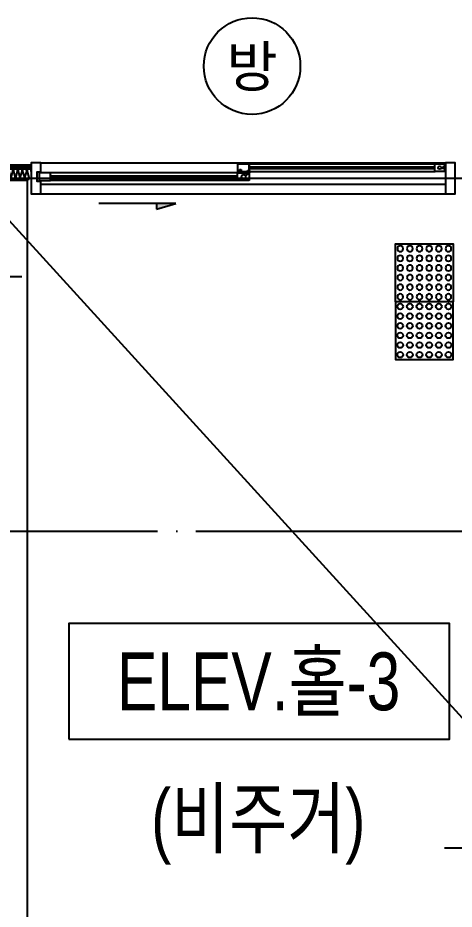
# Model space of a CAD drawing. Header units: millimetres. Extents: x 0 to 1390178, y 0 to 110113.
# Drawn here: x 548312 to 550577, y 34719 to 39343 of the extents above; entities that cross this region are included whole.
import ezdxf
from ezdxf.enums import TextEntityAlignment as Align
from ezdxf.xclip import XClip

# ---------------------------------------------------------------- set-up
doc = ezdxf.new("R2010")
doc.units = ezdxf.units.MM
doc.header["$LTSCALE"] = 100
doc.header["$XCLIPFRAME"] = 0
doc.linetypes.add('X - 평면도$0$CEN', pattern=[62, 60, -1, 0, -1])
doc.linetypes.add('X - 평면도$0$HID', pattern=[1.5, 1, -0.5])
doc.layers.get('DEFPOINTS').update_dxf_attribs({"color": 145})
for name, color, linetype in [('AA-MKXS', 7, 'Continuous'), ('AA-XXXX-SYMB', 7, 'Continuous'), ('AA-XXXX-TEXT', 3, 'Continuous'), ('ROM', 7, 'Continuous'), ('TEXT1', 7, 'Continuous'), ('X - 평면도$0$A-FIN', 8, 'Continuous'), ('X - 평면도$0$A-INS', 9, 'Continuous'), ('X - 평면도$0$AA-DWXM-GLAS', 5, 'Continuous'), ('X - 평면도$0$AA-DWXM-WIND', 4, 'Continuous'), ('X - 평면도$0$AA-WAXM-CONC', 2, 'Continuous'), ('X - 평면도$0$AA-XXXX-CNTL', 1, 'X - 평면도$0$CEN'), ('X - 평면도$0$CEN', 1, 'X - 평면도$0$CEN'), ('X - 평면도$0$점형블럭', 8, 'Continuous')]:
    doc.layers.add(name, color=color, linetype=linetype)
doc.layers.add('X - 평면도$0$DEFPOINT', color=163, linetype='Continuous', plot=False)
doc.styles.add('HAUD01', font='Dotum.ttf')

# ---------------------------------------------------------------- blocks, each defined once
blk = doc.blocks.new('X - 평면도$0$insul1')
blk.add_lwpolyline([(0, 0.25, 1.344031), (0.35, 0.25), (0.2, 0.75, -1.344031), (0.55, 0.75), (0.4, 0.25)], format="xyb")
blk = doc.blocks.new('X - 평면도$0$A$Cf2ba037c')
blk.add_hatch(color=256).paths.add_polyline_path([(-1450, -50), (-1550, -50), (-1550, -80)])
at = {"ltscale": 2}
for p, q in [((-1450, -50), (-1850, -50)), ((-1450, -50), (-1550, -50)), ((-1550, -50), (-1550, -80)), ((-1550, -80), (-1450, -50))]:
    blk.add_line(p, q, dxfattribs=at)
at = {"layer": 'X - 평면도$0$AA-DWXM-GLAS', "color": 5}
for p, q in [((-1070, 139), (-105, 139)), ((-1070, 131), (-105, 131)), ((-1130, 92), (-2100, 92)), ((-1130, 84), (-2100, 84))]:
    blk.add_line(p, q, dxfattribs=at)
at = {"layer": 'X - 평면도$0$AA-DWXM-WIND', "color": 8}
for p, q in [((-2150, 160), (-50, 160)), ((-1070, 155), (-104, 155)), ((-1070, 154), (-1070, 155)), ((-1070, 154), (-1070, 116)), ((-105, 154), (-105, 155)), ((-55, 138.8), (-63.3, 138.8)), ((-1130, 108), (-2101, 108)), ((-1130, 107), (-1130, 108)), ((-1118.8, 125), (-1118.8, 115)), ((-1118.8, 125), (-1110, 125)), ((-1117.3, 123.9), (-1111.1, 123.9)), ((-1114.3, 123.9), (-1114.3, 110.5)), ((-1110, 125), (-1110, 115)), ((-1094, 108), (-1094, 110)), ((-1094, 110), (-1070, 110)), ((-1086.5, 110), (-1086.5, 110.5)), ((-1084.4, 106.8), (-1086.5, 110)), ((-1086, 111), (-1078.9, 111)), ((-1084.4, 110), (-1084.4, 98.4)), ((-1084.4, 98.4), (-1084, 97.7)), ((-1084, 97.7), (-1084, 96.9)), ((-1084, 96.9), (-1082.4, 95.6)), ((-1080.9, 96.9), (-1082.4, 95.6)), ((-1080.4, 98.4), (-1080.9, 97.7)), ((-1080.9, 97.7), (-1080.9, 96.9)), ((-1080.4, 106.8), (-1078.4, 110)), ((-1080.4, 110), (-1080.4, 98.4)), ((-1080.4, 106.8), (-1071.7, 106.8)), ((-1078.4, 110), (-1078.4, 110.5)), ((-1077.1, 118.2), (-1077.1, 120.2)), ((-1077.1, 120.2), (-1068, 120.2)), ((-1077.1, 118.2), (-1070, 118.2)), ((-1071, 108), (-1068, 108)), ((-1070, 118.4), (-1070, 115)), ((-1070, 116), (-1070, 110)), ((-1070, 115), (-104, 115)), ((-1068, 120.2), (-1068, 108)), ((-63.8, 138.3), (-63.8, 131.7)), ((-55, 131.2), (-63.3, 131.2)), ((-2150, 50), (-50, 50)), ((-1130, 68), (-2101, 68)), ((-1130, 69), (-1130, 68)), ((-2150, 0), (-50, 0))]:
    blk.add_line(p, q, dxfattribs=at)
at = {"layer": 'X - 평면도$0$AA-DWXM-WIND'}
for points in [[(-2150, 63), (-2170, 63), (-2170, 113), (-2150, 113), (-2150, 160), (-2200, 160), (-2200, 0), (-2150, 0)], [(-50, 160), (-50, 160), (-50, 160), (-50, 160), (-50, 0), (0, 0), (0, 160), (-50, 160)]]:
    blk.add_lwpolyline(points, close=True, dxfattribs=at)
for points in [[(-1129, 155), (-1071, 155), (-1129, 155, 0.414214), (-1130, 154), (-1130, 116, 0.414214), (-1129, 115), (-1071, 115, 0.414214), (-1070, 116), (-1070, 154, 0.414214), (-1071, 155)], [(-55, 131.2), (-55, 116, -0.414214), (-56, 115), (-104, 115, -0.414214), (-105, 116), (-105, 154, -0.414214), (-104, 155), (-56, 155, -0.414214), (-55, 154), (-55, 138.8)], [(-2100, 107, 0.414214), (-2101, 108), (-2159, 108, 0.414214), (-2160, 107), (-2160, 69, 0.414221), (-2159, 68), (-2101, 68, 0.414214), (-2100, 69), (-2100, 71.4), (-2100, 107)], [(-1079.7, 108), (-1071, 108, -0.414214), (-1070, 107), (-1070, 69, -0.414214), (-1071, 68), (-1129, 68, -0.414214), (-1130, 69), (-1130, 107, -0.414214), (-1129, 108), (-1079.7, 108)]]:
    blk.add_lwpolyline(points, format="xyb", dxfattribs=at)
at = {"layer": 'X - 평면도$0$AA-DWXM-WIND', "color": 8}
for centre, radius in [((-80, 135), 8), ((-80, 135), 8), ((-1098, 88.9), 10.4)]:
    blk.add_circle(centre, radius, dxfattribs=at)
for centre, radius, start, end in [((-1060.6, 149.6), 10.7, 208.5203, 264.7129), ((-114.4, 149.6), 10.7, 275.2871, 331.4797), ((-63.3, 138.3), 0.5, 90, 180), ((-76.7, 122.8), 27, 7.8428, 36.3574), ((-2090.6, 102.6), 10.7, 208.5203, 264.7129), ((-1139.4, 102.6), 10.7, 275.2871, 331.4797), ((-1127.7, 119.7), 11.8, 311.928, 20.6255), ((-1138.1, 119.8), 23.1, 336.9357, 10.1388), ((-1090.5, 119.8), 23.1, 169.8612, 203.0643), ((-1100.9, 119.7), 11.8, 159.3745, 228.072), ((-1086, 110.5), 0.5, 90, 180), ((-1078.9, 110.5), 0.5, 0, 90), ((-1071.7, 106.3), 0.5, 0, 90), ((-1060.6, 120.4), 10.7, 95.2871, 151.4797), ((-114.4, 120.4), 10.7, 28.5203, 84.7129), ((-63.3, 131.7), 0.5, 180, 270), ((-55.6, 125.6), 5.68, 9.4602, 83.9194), ((-2090.6, 73.4), 10.7, 95.2871, 151.4797), ((-1139.4, 73.4), 10.7, 28.5203, 84.7129)]:
    blk.add_arc(centre, radius, start, end, dxfattribs=at)
blk = doc.blocks.new('X - 평면도$0$A$C4D1409A3')
at = {"layer": 'X - 평면도$0$점형블럭', "color": 9}
blk.add_lwpolyline([(0, 0), (300, 0), (300, 300), (0, 300)], close=True, dxfattribs=at)
at = {"layer": 'X - 평면도$0$점형블럭', "color": 252}
for centre in [(25, 275), (75, 275), (125, 275), (175, 275), (225, 275), (275, 275), (25, 225), (75, 225), (125, 225), (175, 225), (225, 225), (275, 225), (25, 175), (75, 175), (125, 175), (175, 175), (225, 175), (275, 175), (25, 125), (75, 125), (125, 125), (175, 125), (225, 125), (275, 125), (25, 75), (75, 75), (125, 75), (175, 75), (225, 75), (275, 75), (25, 25), (75, 25), (125, 25), (175, 25), (225, 25), (275, 25)]:
    blk.add_circle(centre, 15, dxfattribs=at)
blk = doc.blocks.new('X - 평면도$0$2F PL')
at = {"layer": 'DEFPOINTS'}
blk.add_line((0, 0), (-19177.2, 21040.9), dxfattribs=at)
at = {"layer": 'X - 평면도$0$AA-WAXM-CONC'}
for p in [(-22202.2, 21190.9), (-19027.2, 13250.9)]:
    blk.add_line(p, (-19027.2, 21190.9), dxfattribs=at)
at = {"layer": 'X - 평면도$0$점형블럭', "xscale": -1, "rotation": 270}
blk.add_blockref('X - 평면도$0$A$C4D1409A3', (-17117.2, 20560.9), dxfattribs=at)
at = {"layer": 'X - 평면도$0$점형블럭', "rotation": 270}
blk.add_blockref('X - 평면도$0$A$C4D1409A3', (-17117.2, 20560.9), dxfattribs=at)
blk = doc.blocks.new('X - 평면도$0$2F_COL')
at = {"layer": 'X - 평면도$0$DEFPOINT', "linetype": 'X - 평면도$0$HID'}
blk.add_lwpolyline([(-63718, -34706.9), (-63718, -35206.9), (-62388, -35206.9), (-62388, -34706.9), (-63718, -34706.9)], dxfattribs=at)
blk = doc.blocks.new('X - 평면도', base_point=(-475.4, -286.7))
at = {"layer": 'X - 평면도$0$A-FIN'}
for p, q in [((816427, 54473.1), (819632, 54473.1)), ((816427, 54463.1), (819632, 54463.1))]:
    blk.add_line(p, q, dxfattribs=at)
at = {"layer": 'X - 평면도$0$A-INS'}
blk.add_line((816427, 54453.1), (819632, 54453.1), dxfattribs=at)
at = {"layer": 'X - 평면도$0$AA-XXXX-CNTL'}
blk.add_line((783286.2, 52573.1), (844213.6, 52573.1), dxfattribs=at)
at = {"layer": 'X - 평면도$0$CEN'}
blk.add_line((819462, 54403.1), (822222, 54403.1), dxfattribs=at)
for name, p in [('X - 평면도$0$2F PL', (838639.2, 33202.2)), ('X - 평면도$0$2F_COL', (882000, 89100))]:
    blk.add_blockref(name, p)
at = {"layer": 'X - 평면도$0$A-INS', "xscale": 60, "yscale": 60, "zscale": 60, "rotation": 180, "row_count": 1, "column_count": 132, "row_spacing": 0, "column_spacing": 24}
blk.add_blockref('X - 평면도$0$insul1', (819632, 54453.1), dxfattribs=at)
at = {"layer": 'X - 평면도$0$AA-DWXM-WIND'}
blk.add_blockref('X - 평면도$0$A$Cf2ba037c', (821832, 54323.1), dxfattribs=at)
blk = doc.blocks.new('dr_갑')
at = {"layer": 'TEXT1'}
blk.add_circle((0, 0), 400, dxfattribs=at)
at = {"layer": 'TEXT1', "style": 'HAUD01'}
blk.add_text('방', height=335.3, dxfattribs=at).set_placement((0, 0), align=Align.MIDDLE)
blk = doc.blocks.new('C1E7A367F')
at = {"layer": 'AA-XXXX-SYMB'}
h = blk.add_hatch(color=256, dxfattribs=at)
h.paths.add_polyline_path([(-800, 0), (0, 0), (0, 800, 0.414214)])
h.paths.add_polyline_path([(0, 0), (0, -800, 0.414214), (800, 0)])
for p, q in [((0, -1400), (0, 1400)), ((-1400, 0), (7614, 0))]:
    blk.add_line(p, q, dxfattribs=at)
blk.add_circle((0, 0), 800, dxfattribs=at)

msp = doc.modelspace()

# ---------------------------------------------------------------- block references
ref = msp.add_blockref('X - 평면도', (-271725.3, -16179.1))
XClip(ref).set_block_clipping_path([(775249.9173510048, 15892.4063044167), (859249.9173510048, 75292.4063044167)])

# ---------------------------------------------------------------- next in the draw order: linework, layer by layer
at = {"layer": 'ROM', "color": 0, "linetype": 'Continuous'}
msp.add_lwpolyline([(548576.3, 35601.3), (550552.9, 35601.3), (550552.9, 36201.3), (548576.3, 36201.3)], close=True, dxfattribs=at)

# ---------------------------------------------------------------- next in the draw order: block references
at = {"xscale": 0.6262795275542885, "yscale": 0.6262795275542885, "zscale": 0.6262795275542885}
msp.add_blockref('dr_갑', (549527.9, 39092.8), dxfattribs=at)
at = {"layer": 'AA-MKXS', "xscale": 0.2083333330228925, "yscale": 0.2083333330228925, "zscale": 0.2083333330228925}
msp.add_blockref('C1E7A367F', (550818.4, 35038.1), dxfattribs=at)

# ---------------------------------------------------------------- next in the draw order: texts
at = {"layer": 'AA-XXXX-TEXT', "style": 'HAUD01', "width": 0.8}
for s, p in [('ELEV.홀-3', (549562.3, 35901.3)), ('(비주거)', (549560.1, 35191.4))]:
    msp.add_text(s, height=300, dxfattribs=at).set_placement(p, align=Align.MIDDLE_CENTER)

doc.saveas('drawing.dxf')
